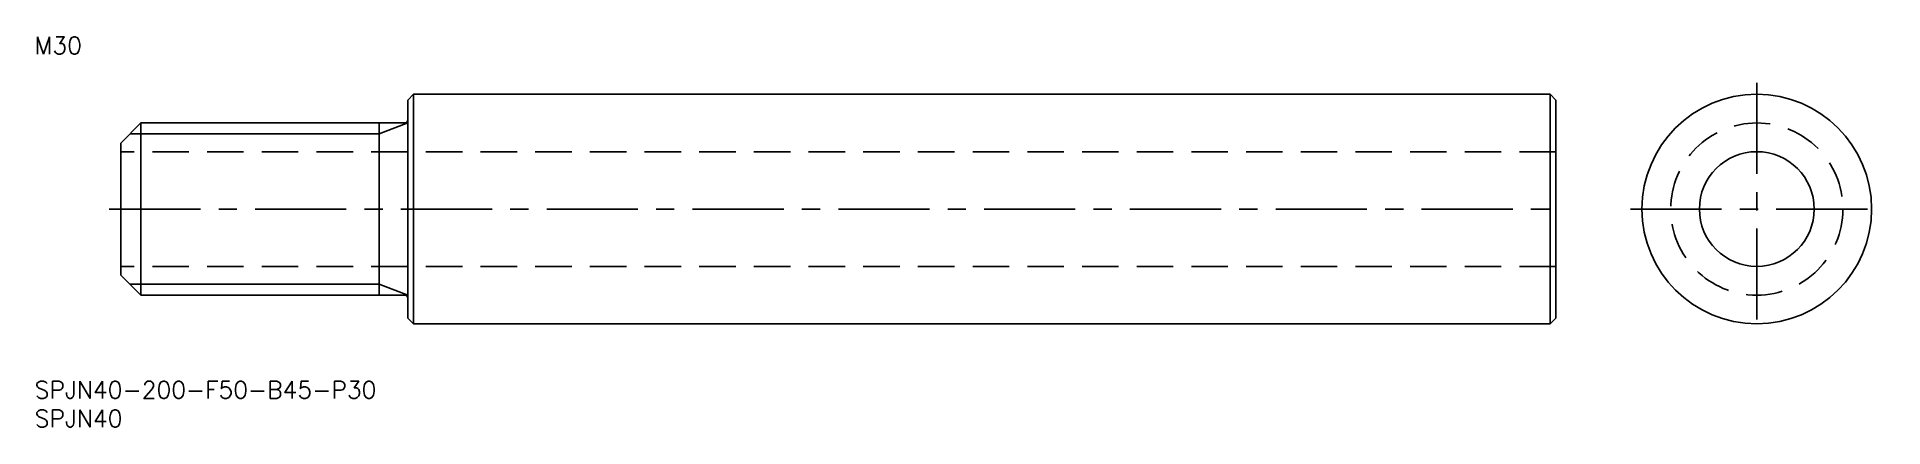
# Model space of a CAD drawing. Extents: x 0 to 322, y -8 to 60.
import ezdxf

# ---------------------------------------------------------------- set-up
doc = ezdxf.new("R2010")
doc.units = 0
doc.header["$LTSCALE"] = 0.5
doc.linetypes.add('CENTER', pattern=[50.8, 31.75, -6.35, 6.35, -6.35])
doc.linetypes.add('DASHED', pattern=[19.05, 12.7, -6.35])
for name, color, linetype in [('MSM_CENTER', 1, 'CENTER'), ('MSM_CONTINUOUS', 7, 'CONTINUOUS'), ('MSM_DASHED', 4, 'DASHED'), ('MSM_NARROW', 5, 'CONTINUOUS'), ('MSM_PART_NUMBER', 7, 'CONTINUOUS')]:
    doc.layers.add(name, color=color, linetype=linetype)
doc.styles.get("Standard").update_dxf_attribs({"font": 'txt.shx', "height": 1, "bigfont": 'bigfont.shx'})

# ---------------------------------------------------------------- blocks, each defined once
blk = doc.blocks.new('*U4')
at = {"layer": 'MSM_PART_NUMBER'}
blk.add_text('SPJN40-200-F50-B45-P30', height=3, dxfattribs=at).set_placement((0, -3))
blk = doc.blocks.new('*U5')
at = {"layer": 'MSM_PART_NUMBER'}
blk.add_text('SPJN40', height=3, dxfattribs=at).set_placement((0, -8))
blk = doc.blocks.new('*U6')
at = {"layer": 'MSM_PART_NUMBER'}
blk.add_text('M30', height=3, dxfattribs=at).set_placement((0, 57))

msp = doc.modelspace()

# ---------------------------------------------------------------- linework, layer by layer
at = {"layer": 'MSM_CENTER'}
for p, q in [((300, 52), (300, 8)), ((13, 30), (267, 30)), ((278, 30), (322, 30))]:
    msp.add_line(p, q, dxfattribs=at)
at = {"layer": 'MSM_CONTINUOUS'}
for p, q in [((65, 49), (66, 50)), ((65, 49), (65, 11)), ((66, 50), (264, 50)), ((66, 50), (66, 10)), ((264, 50), (264, 10)), ((265, 49), (264, 50)), ((265, 49), (265, 11)), ((18.5, 45), (15, 41.5)), ((18.5, 45), (64.5, 45)), ((18.5, 15), (18.5, 45)), ((60, 45), (60, 15)), ((15, 41.5), (15, 18.5)), ((18.5, 15), (15, 18.5)), ((18.5, 15), (64.5, 15)), ((65, 11), (66, 10)), ((66, 10), (264, 10)), ((265, 11), (264, 10))]:
    msp.add_line(p, q, dxfattribs=at)
for radius in [20, 10]:
    msp.add_circle((300, 30), radius, dxfattribs=at)
for centre, start, end in [((64.5, 45.5), 270, 0), ((64.5, 14.5), 0, 90)]:
    msp.add_arc(centre, 0.5, start, end, dxfattribs=at)
at = {"layer": 'MSM_DASHED'}
for p, q in [((265, 40), (15, 40)), ((265, 20), (15, 20))]:
    msp.add_line(p, q, dxfattribs=at)
msp.add_circle((300, 30), 15, dxfattribs=at)
at = {"layer": 'MSM_NARROW'}
for p, q in [((16.6055, 43.1055), (60, 43.1055)), ((60, 43.1055), (65, 45)), ((16.6055, 16.8945), (60, 16.8945)), ((60, 16.8945), (65, 15))]:
    msp.add_line(p, q, dxfattribs=at)

# ---------------------------------------------------------------- block references
at = {"layer": 'MSM_CONTINUOUS'}
for name in ['*U6', '*U4', '*U5']:
    msp.add_blockref(name, (0, 0), dxfattribs=at)

doc.saveas('drawing.dxf')
